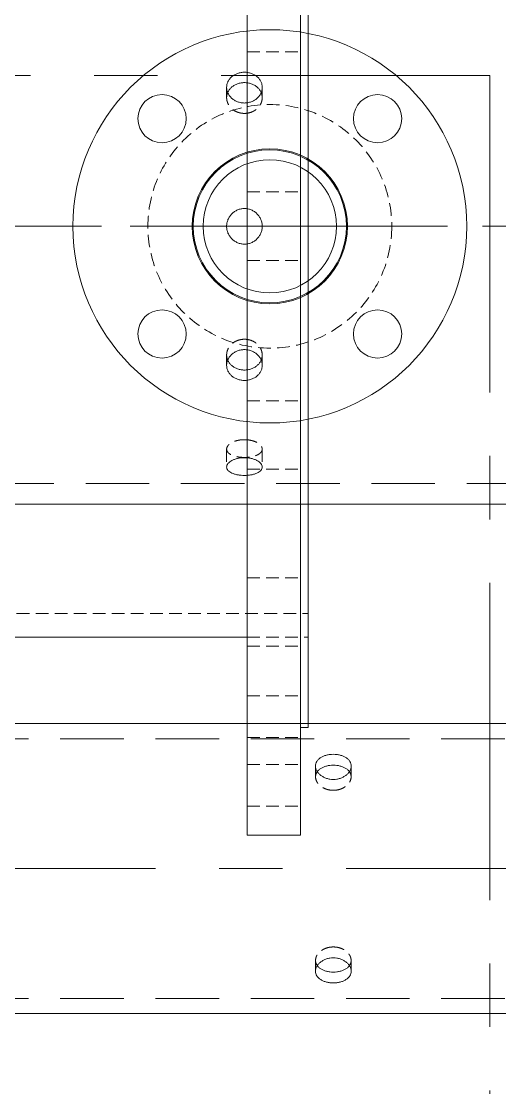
# Model space of a CAD drawing. Header units: millimetres. Extents: x -46397 to 283259, y -8690 to 23983.
# Drawn here: x 122953.8 to 123142.1, y -39.8 to 380.4 of the extents above; entities that cross this region are included whole.
import ezdxf

# ---------------------------------------------------------------- set-up
doc = ezdxf.new("R2010")
doc.units = ezdxf.units.MM
doc.linetypes.add('CENTER', pattern=[2, 1.25, -0.25, 0.25, -0.25])
doc.linetypes.add('HIDDENX2', pattern=[0.75, 0.5, -0.25])
doc.layers.add('DUONGTAM', color=1, linetype='CENTER', lineweight=0)
doc.layers.add('flashshoot', color=7, linetype='Continuous')

# ---------------------------------------------------------------- blocks, each defined once
blk = doc.blocks.new('A$C90275d84')
at = {"color": 1, "linetype": 'HIDDENX2', "lineweight": 0, "ltscale": 50}
blk.add_line((101.37, 1960), (101.37, -3000), dxfattribs=at)
at = {"color": 2, "linetype": 'Continuous', "lineweight": 0, "ltscale": 10}
blk.add_line((109.55, 1960), (109.55, -3000), dxfattribs=at)
at = {"color": 1, "linetype": 'HIDDENX2', "lineweight": 0, "ltscale": 10}
for p, q in [((-54.77, 767), (-50.68, 767)), ((50.68, 767), (54.77, 767)), ((87.79, 767), (94.87, 767)), ((-54.77, 753), (-50.68, 753)), ((50.68, 753), (54.77, 753)), ((87.79, 753), (94.87, 753))]:
    blk.add_line(p, q, dxfattribs=at)
at = {"color": 2, "linetype": 'Continuous', "lineweight": 0, "ltscale": 10}
for points, knots in [([(-48.6, 760), (-48.6, 759.56), (-48.64, 759.11), (-48.8, 758.2), (-48.92, 757.75), (-49.24, 756.89), (-49.44, 756.48), (-49.9, 755.71), (-50.16, 755.36), (-50.71, 754.74), (-51.02, 754.45), (-51.7, 753.93), (-52.06, 753.71), (-52.82, 753.35), (-53.21, 753.22), (-54, 753.04), (-54.39, 753), (-55.16, 753), (-55.55, 753.04), (-56.33, 753.22), (-56.71, 753.35), (-57.45, 753.71), (-57.8, 753.93), (-58.45, 754.45), (-58.74, 754.74), (-59.27, 755.36), (-59.51, 755.71), (-59.94, 756.48), (-60.13, 756.89), (-60.43, 757.75), (-60.54, 758.2), (-60.69, 759.11), (-60.73, 759.56), (-60.73, 760.44), (-60.69, 760.89), (-60.54, 761.8), (-60.43, 762.25), (-60.13, 763.11), (-59.94, 763.52), (-59.51, 764.29), (-59.27, 764.64), (-58.74, 765.26), (-58.45, 765.55), (-57.8, 766.07), (-57.45, 766.29), (-56.71, 766.65), (-56.33, 766.78), (-55.55, 766.96), (-55.16, 767), (-54.39, 767), (-54, 766.96), (-53.21, 766.78), (-52.82, 766.65), (-52.06, 766.29), (-51.7, 766.07), (-51.02, 765.55), (-50.71, 765.26), (-50.16, 764.64), (-49.9, 764.29), (-49.44, 763.52), (-49.24, 763.11), (-48.92, 762.25), (-48.8, 761.8), (-48.64, 760.89), (-48.6, 760.44), (-48.6, 760)], [0, 0, 0, 0, 1.318789, 1.318789, 2.637578, 2.637578, 3.956368, 3.956368, 5.275157, 5.275157, 6.593945, 6.593945, 7.912734, 7.912734, 9.231522, 9.231522, 10.550311, 10.550311, 11.869099, 11.869099, 13.187888, 13.187888, 14.506676, 14.506676, 15.825465, 15.825465, 17.144254, 17.144254, 18.463043, 18.463043, 19.781833, 19.781833, 21.100622, 21.100622, 22.419411, 22.419411, 23.7382, 23.7382, 25.05699, 25.05699, 26.375779, 26.375779, 27.694567, 27.694567, 29.013356, 29.013356, 30.332144, 30.332144, 31.650933, 31.650933, 32.969721, 32.969721, 34.28851, 34.28851, 35.607298, 35.607298, 36.926087, 36.926087, 38.244876, 38.244876, 39.563665, 39.563665, 40.882454, 40.882454, 42.201244, 42.201244, 42.201244, 42.201244]), ([(-52.72, 766.59), (-52.81, 766.55), (-52.9, 766.51), (-53.36, 766.29), (-53.71, 766.07), (-54.35, 765.55), (-54.65, 765.26), (-55.17, 764.64), (-55.42, 764.29), (-55.85, 763.52), (-56.03, 763.11), (-56.33, 762.25), (-56.44, 761.8), (-56.59, 760.89), (-56.63, 760.44), (-56.63, 759.56), (-56.59, 759.11), (-56.44, 758.2), (-56.33, 757.75), (-56.03, 756.89), (-55.85, 756.48), (-55.42, 755.71), (-55.17, 755.36), (-54.65, 754.74), (-54.35, 754.45), (-53.71, 753.93), (-53.36, 753.71), (-52.9, 753.49), (-52.81, 753.45), (-52.72, 753.41)], [12.868165, 12.868165, 12.868165, 12.868165, 13.188536, 13.188536, 14.507389, 14.507389, 15.826243, 15.826243, 17.145097, 17.145097, 18.463951, 18.463951, 19.782805, 19.782805, 21.10166, 21.10166, 22.420514, 22.420514, 23.739368, 23.739368, 25.058222, 25.058222, 26.377077, 26.377077, 27.69593, 27.69593, 29.014783, 29.014783, 29.335155, 29.335155, 29.335155, 29.335155]), ([(-7, 760), (-7, 760.44), (-6.96, 760.89), (-6.78, 761.8), (-6.65, 762.25), (-6.29, 763.11), (-6.07, 763.52), (-5.55, 764.29), (-5.26, 764.64), (-4.64, 765.26), (-4.29, 765.55), (-3.52, 766.07), (-3.11, 766.29), (-2.25, 766.65), (-1.8, 766.78), (-0.89, 766.96), (-0.44, 767), (0.44, 767), (0.89, 766.96), (1.8, 766.78), (2.25, 766.65), (3.11, 766.29), (3.52, 766.07), (4.29, 765.55), (4.64, 765.26), (5.26, 764.64), (5.55, 764.29), (6.07, 763.52), (6.29, 763.11), (6.65, 762.25), (6.78, 761.8), (6.96, 760.89), (7, 760.44), (7, 759.56), (6.96, 759.11), (6.78, 758.2), (6.65, 757.75), (6.29, 756.89), (6.07, 756.48), (5.55, 755.71), (5.26, 755.36), (4.64, 754.74), (4.29, 754.45), (3.52, 753.93), (3.11, 753.71), (2.25, 753.35), (1.8, 753.22), (0.89, 753.04), (0.44, 753), (-0.44, 753), (-0.89, 753.04), (-1.8, 753.22), (-2.25, 753.35), (-3.11, 753.71), (-3.52, 753.93), (-4.29, 754.45), (-4.64, 754.74), (-5.26, 755.36), (-5.55, 755.71), (-6.07, 756.48), (-6.29, 756.89), (-6.65, 757.75), (-6.78, 758.2), (-6.96, 759.11), (-7, 759.56), (-7, 760)], [0, 0, 0, 0, 1.318789, 1.318789, 2.637578, 2.637578, 3.956368, 3.956368, 5.275157, 5.275157, 6.593945, 6.593945, 7.912734, 7.912734, 9.231522, 9.231522, 10.550311, 10.550311, 11.869099, 11.869099, 13.187888, 13.187888, 14.506676, 14.506676, 15.825465, 15.825465, 17.144254, 17.144254, 18.463043, 18.463043, 19.781833, 19.781833, 21.100622, 21.100622, 22.419411, 22.419411, 23.7382, 23.7382, 25.05699, 25.05699, 26.375779, 26.375779, 27.694567, 27.694567, 29.013356, 29.013356, 30.332144, 30.332144, 31.650933, 31.650933, 32.969721, 32.969721, 34.28851, 34.28851, 35.607298, 35.607298, 36.926087, 36.926087, 38.244876, 38.244876, 39.563665, 39.563665, 40.882454, 40.882454, 42.201244, 42.201244, 42.201244, 42.201244]), ([(48.6, 760), (48.6, 760.44), (48.64, 760.89), (48.8, 761.8), (48.92, 762.25), (49.24, 763.11), (49.44, 763.52), (49.9, 764.29), (50.16, 764.64), (50.71, 765.26), (51.02, 765.55), (51.7, 766.07), (52.06, 766.29), (52.82, 766.65), (53.21, 766.78), (54, 766.96), (54.39, 767), (55.16, 767), (55.55, 766.96), (56.33, 766.78), (56.71, 766.65), (57.45, 766.29), (57.8, 766.07), (58.45, 765.55), (58.74, 765.26), (59.27, 764.64), (59.51, 764.29), (59.94, 763.52), (60.13, 763.11), (60.43, 762.25), (60.54, 761.8), (60.69, 760.89), (60.73, 760.44), (60.73, 759.56), (60.69, 759.11), (60.54, 758.2), (60.43, 757.75), (60.13, 756.89), (59.94, 756.48), (59.51, 755.71), (59.27, 755.36), (58.74, 754.74), (58.45, 754.45), (57.8, 753.93), (57.45, 753.71), (56.71, 753.35), (56.33, 753.22), (55.55, 753.04), (55.16, 753), (54.39, 753), (54, 753.04), (53.21, 753.22), (52.82, 753.35), (52.06, 753.71), (51.7, 753.93), (51.02, 754.45), (50.71, 754.74), (50.16, 755.36), (49.9, 755.71), (49.44, 756.48), (49.24, 756.89), (48.92, 757.75), (48.8, 758.2), (48.64, 759.11), (48.6, 759.56), (48.6, 760)], [0, 0, 0, 0, 1.318789, 1.318789, 2.637578, 2.637578, 3.956368, 3.956368, 5.275157, 5.275157, 6.593945, 6.593945, 7.912734, 7.912734, 9.231522, 9.231522, 10.550311, 10.550311, 11.869099, 11.869099, 13.187888, 13.187888, 14.506676, 14.506676, 15.825465, 15.825465, 17.144254, 17.144254, 18.463043, 18.463043, 19.781833, 19.781833, 21.100622, 21.100622, 22.419411, 22.419411, 23.7382, 23.7382, 25.05699, 25.05699, 26.375779, 26.375779, 27.694567, 27.694567, 29.013356, 29.013356, 30.332144, 30.332144, 31.650933, 31.650933, 32.969721, 32.969721, 34.28851, 34.28851, 35.607298, 35.607298, 36.926087, 36.926087, 38.244876, 38.244876, 39.563665, 39.563665, 40.882454, 40.882454, 42.201244, 42.201244, 42.201244, 42.201244]), ([(52.72, 753.41), (52.81, 753.45), (52.9, 753.49), (53.36, 753.71), (53.71, 753.93), (54.35, 754.45), (54.65, 754.74), (55.17, 755.36), (55.42, 755.71), (55.85, 756.48), (56.03, 756.89), (56.33, 757.75), (56.44, 758.2), (56.59, 759.11), (56.63, 759.56), (56.63, 760.44), (56.59, 760.89), (56.44, 761.8), (56.33, 762.25), (56.03, 763.11), (55.85, 763.52), (55.42, 764.29), (55.17, 764.64), (54.65, 765.26), (54.35, 765.55), (53.71, 766.07), (53.36, 766.29), (52.9, 766.51), (52.81, 766.55), (52.72, 766.59)], [12.868165, 12.868165, 12.868165, 12.868165, 13.188536, 13.188536, 14.507389, 14.507389, 15.826243, 15.826243, 17.145097, 17.145097, 18.463951, 18.463951, 19.782805, 19.782805, 21.10166, 21.10166, 22.420514, 22.420514, 23.739368, 23.739368, 25.058222, 25.058222, 26.377077, 26.377077, 27.69593, 27.69593, 29.014783, 29.014783, 29.335155, 29.335155, 29.335155, 29.335155]), ([(91.18, 760), (91.18, 760.44), (91.2, 760.89), (91.3, 761.8), (91.38, 762.25), (91.57, 763.11), (91.69, 763.52), (91.98, 764.29), (92.13, 764.64), (92.47, 765.26), (92.66, 765.55), (93.06, 766.07), (93.28, 766.29), (93.73, 766.65), (93.96, 766.78), (94.42, 766.96), (94.65, 767), (95.09, 767), (95.32, 766.96), (95.76, 766.78), (95.98, 766.65), (96.39, 766.29), (96.59, 766.07), (96.94, 765.55), (97.11, 765.26), (97.39, 764.64), (97.53, 764.29), (97.76, 763.52), (97.86, 763.11), (98.02, 762.25), (98.08, 761.8), (98.16, 760.89), (98.18, 760.44), (98.18, 759.56), (98.16, 759.11), (98.08, 758.2), (98.02, 757.75), (97.86, 756.89), (97.76, 756.48), (97.53, 755.71), (97.39, 755.36), (97.11, 754.74), (96.94, 754.45), (96.59, 753.93), (96.39, 753.71), (95.98, 753.35), (95.76, 753.22), (95.32, 753.04), (95.09, 753), (94.65, 753), (94.42, 753.04), (93.96, 753.22), (93.73, 753.35), (93.28, 753.71), (93.06, 753.93), (92.66, 754.45), (92.47, 754.74), (92.13, 755.36), (91.98, 755.71), (91.69, 756.48), (91.57, 756.89), (91.38, 757.75), (91.3, 758.2), (91.2, 759.11), (91.18, 759.56), (91.18, 760)], [0, 0, 0, 0, 1.318789, 1.318789, 2.637578, 2.637578, 3.956368, 3.956368, 5.275157, 5.275157, 6.593945, 6.593945, 7.912734, 7.912734, 9.231522, 9.231522, 10.550311, 10.550311, 11.869099, 11.869099, 13.187888, 13.187888, 14.506676, 14.506676, 15.825465, 15.825465, 17.144254, 17.144254, 18.463043, 18.463043, 19.781833, 19.781833, 21.100622, 21.100622, 22.419411, 22.419411, 23.7382, 23.7382, 25.05699, 25.05699, 26.375779, 26.375779, 27.694567, 27.694567, 29.013356, 29.013356, 30.332144, 30.332144, 31.650933, 31.650933, 32.969721, 32.969721, 34.28851, 34.28851, 35.607298, 35.607298, 36.926087, 36.926087, 38.244876, 38.244876, 39.563665, 39.563665, 40.882454, 40.882454, 42.201244, 42.201244, 42.201244, 42.201244])]:
    blk.add_open_spline(points, degree=3, knots=knots, dxfattribs=at)
at = {"color": 1, "linetype": 'HIDDENX2', "lineweight": 0, "ltscale": 10}
for points, knots in [([(-44.5, 760), (-44.5, 760.44), (-44.54, 760.89), (-44.7, 761.8), (-44.82, 762.25), (-45.14, 763.11), (-45.34, 763.52), (-45.8, 764.29), (-46.06, 764.64), (-46.61, 765.26), (-46.93, 765.55), (-47.6, 766.07), (-47.97, 766.29), (-48.73, 766.65), (-49.12, 766.78), (-49.91, 766.96), (-50.3, 767), (-51.07, 767), (-51.46, 766.96), (-52.14, 766.8), (-52.43, 766.71), (-52.72, 766.59)], [0, 0, 0, 0, 1.318854, 1.318854, 2.637708, 2.637708, 3.956563, 3.956563, 5.275417, 5.275417, 6.59427, 6.59427, 7.913123, 7.913123, 9.231977, 9.231977, 10.55083, 10.55083, 11.869683, 11.869683, 12.868165, 12.868165, 12.868165, 12.868165]), ([(52.72, 766.59), (52.43, 766.71), (52.14, 766.8), (51.46, 766.96), (51.07, 767), (50.3, 767), (49.91, 766.96), (49.12, 766.78), (48.73, 766.65), (47.97, 766.29), (47.6, 766.07), (46.93, 765.55), (46.61, 765.26), (46.06, 764.64), (45.8, 764.29), (45.34, 763.52), (45.14, 763.11), (44.82, 762.25), (44.7, 761.8), (44.54, 760.89), (44.5, 760.44), (44.5, 760)], [29.335155, 29.335155, 29.335155, 29.335155, 30.333636, 30.333636, 31.652489, 31.652489, 32.971343, 32.971343, 34.290196, 34.290196, 35.609049, 35.609049, 36.927902, 36.927902, 38.246757, 38.246757, 39.565611, 39.565611, 40.884465, 40.884465, 42.203319, 42.203319, 42.203319, 42.203319]), ([(84.08, 760), (84.08, 759.56), (84.1, 759.11), (84.2, 758.2), (84.28, 757.75), (84.48, 756.89), (84.6, 756.48), (84.88, 755.71), (85.04, 755.36), (85.38, 754.74), (85.57, 754.45), (85.97, 753.93), (86.19, 753.71), (86.64, 753.35), (86.88, 753.22), (87.34, 753.04), (87.57, 753), (88.01, 753), (88.23, 753.04), (88.68, 753.22), (88.89, 753.35), (89.3, 753.71), (89.5, 753.93), (89.86, 754.45), (90.02, 754.74), (90.3, 755.36), (90.43, 755.71), (90.66, 756.48), (90.76, 756.89), (90.92, 757.75), (90.98, 758.2), (91.06, 759.11), (91.08, 759.56), (91.08, 760.44), (91.06, 760.89), (90.98, 761.8), (90.92, 762.25), (90.76, 763.11), (90.66, 763.52), (90.43, 764.29), (90.3, 764.64), (90.02, 765.26), (89.86, 765.55), (89.5, 766.07), (89.3, 766.29), (88.89, 766.65), (88.68, 766.78), (88.23, 766.96), (88.01, 767), (87.57, 767), (87.34, 766.96), (86.88, 766.78), (86.64, 766.65), (86.19, 766.29), (85.97, 766.07), (85.57, 765.55), (85.38, 765.26), (85.04, 764.64), (84.88, 764.29), (84.6, 763.52), (84.48, 763.11), (84.28, 762.25), (84.2, 761.8), (84.1, 760.89), (84.08, 760.44), (84.08, 760)], [0, 0, 0, 0, 1.318854, 1.318854, 2.637708, 2.637708, 3.956563, 3.956563, 5.275417, 5.275417, 6.59427, 6.59427, 7.913123, 7.913123, 9.231977, 9.231977, 10.55083, 10.55083, 11.869683, 11.869683, 13.188536, 13.188536, 14.507389, 14.507389, 15.826243, 15.826243, 17.145097, 17.145097, 18.463951, 18.463951, 19.782805, 19.782805, 21.10166, 21.10166, 22.420514, 22.420514, 23.739368, 23.739368, 25.058222, 25.058222, 26.377077, 26.377077, 27.69593, 27.69593, 29.014783, 29.014783, 30.333636, 30.333636, 31.652489, 31.652489, 32.971343, 32.971343, 34.290196, 34.290196, 35.609049, 35.609049, 36.927902, 36.927902, 38.246757, 38.246757, 39.565611, 39.565611, 40.884465, 40.884465, 42.203319, 42.203319, 42.203319, 42.203319]), ([(-52.72, 753.41), (-52.43, 753.29), (-52.14, 753.2), (-51.46, 753.04), (-51.07, 753), (-50.3, 753), (-49.91, 753.04), (-49.12, 753.22), (-48.73, 753.35), (-47.97, 753.71), (-47.6, 753.93), (-46.93, 754.45), (-46.61, 754.74), (-46.06, 755.36), (-45.8, 755.71), (-45.34, 756.48), (-45.14, 756.89), (-44.82, 757.75), (-44.7, 758.2), (-44.54, 759.11), (-44.5, 759.56), (-44.5, 760)], [29.335155, 29.335155, 29.335155, 29.335155, 30.333636, 30.333636, 31.652489, 31.652489, 32.971343, 32.971343, 34.290196, 34.290196, 35.609049, 35.609049, 36.927902, 36.927902, 38.246757, 38.246757, 39.565611, 39.565611, 40.884465, 40.884465, 42.203319, 42.203319, 42.203319, 42.203319]), ([(44.5, 760), (44.5, 759.56), (44.54, 759.11), (44.7, 758.2), (44.82, 757.75), (45.14, 756.89), (45.34, 756.48), (45.8, 755.71), (46.06, 755.36), (46.61, 754.74), (46.93, 754.45), (47.6, 753.93), (47.97, 753.71), (48.73, 753.35), (49.12, 753.22), (49.91, 753.04), (50.3, 753), (51.07, 753), (51.46, 753.04), (52.14, 753.2), (52.43, 753.29), (52.72, 753.41)], [0, 0, 0, 0, 1.318854, 1.318854, 2.637708, 2.637708, 3.956563, 3.956563, 5.275417, 5.275417, 6.59427, 6.59427, 7.913123, 7.913123, 9.231977, 9.231977, 10.55083, 10.55083, 11.869683, 11.869683, 12.868165, 12.868165, 12.868165, 12.868165])]:
    blk.add_open_spline(points, degree=3, knots=knots, dxfattribs=at)
at = {"layer": 'DUONGTAM', "ltscale": 100}
blk.add_line((0, 2440), (0, -3000), dxfattribs=at)
blk = doc.blocks.new('A$C709efb1f')
at = {"color": 150, "linetype": 'Continuous', "lineweight": 0, "ltscale": 10}
for p, q in [((195.98, 1125), (195.98, -3000)), ((310.28, 1125), (310.28, -3000))]:
    blk.add_line(p, q, dxfattribs=at)
at = {"color": 1, "linetype": 'HIDDENX2', "lineweight": 0, "ltscale": 50}
for p, q in [((202, 1125), (202, -3000)), ((304.26, 1125), (304.26, -3000))]:
    blk.add_line(p, q, dxfattribs=at)
at = {"color": 1, "linetype": 'HIDDENX2', "lineweight": 0, "ltscale": 10}
for p, q in [((212.72, 802), (216.98, 802)), ((289.29, 802), (293.54, 802)), ((212.72, 788), (216.98, 788)), ((289.29, 788), (293.54, 788))]:
    blk.add_line(p, q, dxfattribs=at)
at = {"color": 150, "linetype": 'Continuous', "lineweight": 0, "ltscale": 10}
for points, knots in [([(217.97, 795), (217.97, 794.56), (217.94, 794.11), (217.8, 793.2), (217.69, 792.75), (217.41, 791.89), (217.24, 791.48), (216.84, 790.71), (216.61, 790.36), (216.13, 789.74), (215.87, 789.45), (215.29, 788.93), (214.98, 788.71), (214.34, 788.35), (214.01, 788.22), (213.36, 788.04), (213.03, 788), (212.41, 788), (212.09, 788.04), (211.47, 788.22), (211.16, 788.35), (210.58, 788.71), (210.3, 788.93), (209.8, 789.45), (209.57, 789.74), (209.17, 790.36), (208.99, 790.71), (208.66, 791.48), (208.52, 791.89), (208.3, 792.75), (208.21, 793.2), (208.1, 794.11), (208.07, 794.56), (208.07, 795.44), (208.1, 795.89), (208.21, 796.8), (208.3, 797.25), (208.52, 798.11), (208.66, 798.52), (208.99, 799.29), (209.17, 799.64), (209.57, 800.26), (209.8, 800.55), (210.3, 801.07), (210.58, 801.29), (211.16, 801.65), (211.47, 801.78), (212.09, 801.96), (212.41, 802), (213.03, 802), (213.36, 801.96), (214.01, 801.78), (214.34, 801.65), (214.98, 801.29), (215.29, 801.07), (215.87, 800.55), (216.13, 800.26), (216.61, 799.64), (216.84, 799.29), (217.24, 798.52), (217.41, 798.11), (217.69, 797.25), (217.8, 796.8), (217.94, 795.89), (217.97, 795.44), (217.97, 795)], [0, 0, 0, 0, 1.319832, 1.319832, 2.639664, 2.639664, 3.959497, 3.959497, 5.279329, 5.279329, 6.599151, 6.599151, 7.918973, 7.918973, 9.238795, 9.238795, 10.558617, 10.558617, 11.878439, 11.878439, 13.198261, 13.198261, 14.518084, 14.518084, 15.837906, 15.837906, 17.157738, 17.157738, 18.47757, 18.47757, 19.797402, 19.797402, 21.117235, 21.117235, 22.437067, 22.437067, 23.756899, 23.756899, 25.076731, 25.076731, 26.396564, 26.396564, 27.716386, 27.716386, 29.036208, 29.036208, 30.35603, 30.35603, 31.675852, 31.675852, 32.995674, 32.995674, 34.315496, 34.315496, 35.635318, 35.635318, 36.95514, 36.95514, 38.274973, 38.274973, 39.594805, 39.594805, 40.914637, 40.914637, 42.234469, 42.234469, 42.234469, 42.234469]), ([(214.91, 801.32), (214.7, 801.17), (214.5, 801), (214.07, 800.55), (213.84, 800.26), (213.45, 799.64), (213.26, 799.29), (212.94, 798.52), (212.81, 798.11), (212.58, 797.25), (212.5, 796.8), (212.39, 795.89), (212.37, 795.44), (212.37, 794.56), (212.39, 794.11), (212.5, 793.2), (212.58, 792.75), (212.81, 791.89), (212.94, 791.48), (213.26, 790.71), (213.45, 790.36), (213.84, 789.74), (214.07, 789.45), (214.5, 789), (214.7, 788.83), (214.91, 788.68)], [13.547032, 13.547032, 13.547032, 13.547032, 14.522015, 14.522015, 15.842193, 15.842193, 17.162386, 17.162386, 18.48258, 18.48258, 19.802773, 19.802773, 21.122966, 21.122966, 22.44316, 22.44316, 23.763353, 23.763353, 25.083546, 25.083546, 26.40374, 26.40374, 27.723917, 27.723917, 28.6989, 28.6989, 28.6989, 28.6989]), ([(288.29, 795), (288.29, 795.44), (288.32, 795.89), (288.46, 796.8), (288.57, 797.25), (288.85, 798.11), (289.03, 798.52), (289.43, 799.29), (289.65, 799.64), (290.13, 800.26), (290.4, 800.55), (290.97, 801.07), (291.28, 801.29), (291.92, 801.65), (292.25, 801.78), (292.91, 801.96), (293.23, 802), (293.85, 802), (294.17, 801.96), (294.8, 801.78), (295.1, 801.65), (295.68, 801.29), (295.96, 801.07), (296.46, 800.55), (296.69, 800.26), (297.09, 799.64), (297.28, 799.29), (297.6, 798.52), (297.74, 798.11), (297.97, 797.25), (298.05, 796.8), (298.16, 795.89), (298.19, 795.44), (298.19, 794.56), (298.16, 794.11), (298.05, 793.2), (297.97, 792.75), (297.74, 791.89), (297.6, 791.48), (297.28, 790.71), (297.09, 790.36), (296.69, 789.74), (296.46, 789.45), (295.96, 788.93), (295.68, 788.71), (295.1, 788.35), (294.8, 788.22), (294.17, 788.04), (293.85, 788), (293.23, 788), (292.91, 788.04), (292.25, 788.22), (291.92, 788.35), (291.28, 788.71), (290.97, 788.93), (290.4, 789.45), (290.13, 789.74), (289.65, 790.36), (289.43, 790.71), (289.03, 791.48), (288.85, 791.89), (288.57, 792.75), (288.46, 793.2), (288.32, 794.11), (288.29, 794.56), (288.29, 795)], [0, 0, 0, 0, 1.319832, 1.319832, 2.639664, 2.639664, 3.959497, 3.959497, 5.279329, 5.279329, 6.599151, 6.599151, 7.918973, 7.918973, 9.238795, 9.238795, 10.558617, 10.558617, 11.878439, 11.878439, 13.198261, 13.198261, 14.518084, 14.518084, 15.837906, 15.837906, 17.157738, 17.157738, 18.47757, 18.47757, 19.797402, 19.797402, 21.117235, 21.117235, 22.437067, 22.437067, 23.756899, 23.756899, 25.076731, 25.076731, 26.396564, 26.396564, 27.716386, 27.716386, 29.036208, 29.036208, 30.35603, 30.35603, 31.675852, 31.675852, 32.995674, 32.995674, 34.315496, 34.315496, 35.635318, 35.635318, 36.95514, 36.95514, 38.274973, 38.274973, 39.594805, 39.594805, 40.914637, 40.914637, 42.234469, 42.234469, 42.234469, 42.234469]), ([(291.35, 788.68), (291.56, 788.83), (291.76, 789), (292.19, 789.45), (292.42, 789.74), (292.81, 790.36), (293, 790.71), (293.32, 791.48), (293.46, 791.89), (293.68, 792.75), (293.76, 793.2), (293.87, 794.11), (293.9, 794.56), (293.9, 795.44), (293.87, 795.89), (293.76, 796.8), (293.68, 797.25), (293.46, 798.11), (293.32, 798.52), (293, 799.29), (292.81, 799.64), (292.42, 800.26), (292.19, 800.55), (291.76, 801), (291.56, 801.17), (291.35, 801.32)], [13.547032, 13.547032, 13.547032, 13.547032, 14.522015, 14.522015, 15.842193, 15.842193, 17.162386, 17.162386, 18.48258, 18.48258, 19.802773, 19.802773, 21.122966, 21.122966, 22.44316, 22.44316, 23.763353, 23.763353, 25.083546, 25.083546, 26.40374, 26.40374, 27.723917, 27.723917, 28.6989, 28.6989, 28.6989, 28.6989])]:
    blk.add_open_spline(points, degree=3, knots=knots, dxfattribs=at)
at = {"color": 1, "linetype": 'HIDDENX2', "lineweight": 0, "ltscale": 10}
for points, knots in [([(222.27, 795), (222.27, 795.44), (222.23, 795.89), (222.09, 796.8), (221.98, 797.25), (221.7, 798.11), (221.52, 798.52), (221.12, 799.29), (220.89, 799.64), (220.41, 800.26), (220.14, 800.55), (219.55, 801.07), (219.24, 801.29), (218.6, 801.65), (218.27, 801.78), (217.61, 801.96), (217.29, 802), (216.67, 802), (216.35, 801.96), (215.73, 801.78), (215.42, 801.65), (215.06, 801.42), (214.98, 801.37), (214.91, 801.32)], [0, 0, 0, 0, 1.320193, 1.320193, 2.640387, 2.640387, 3.96058, 3.96058, 5.280773, 5.280773, 6.600951, 6.600951, 7.921128, 7.921128, 9.241306, 9.241306, 10.561483, 10.561483, 11.881661, 11.881661, 13.201838, 13.201838, 13.547032, 13.547032, 13.547032, 13.547032]), ([(291.35, 801.32), (291.28, 801.37), (291.21, 801.42), (290.84, 801.65), (290.54, 801.78), (289.91, 801.96), (289.6, 802), (288.97, 802), (288.65, 801.96), (287.99, 801.78), (287.66, 801.65), (287.02, 801.29), (286.71, 801.07), (286.13, 800.55), (285.86, 800.26), (285.38, 799.64), (285.15, 799.29), (284.74, 798.52), (284.57, 798.11), (284.28, 797.25), (284.17, 796.8), (284.03, 795.89), (284, 795.44), (284, 795)], [28.6989, 28.6989, 28.6989, 28.6989, 29.044094, 29.044094, 30.364272, 30.364272, 31.684449, 31.684449, 33.004627, 33.004627, 34.324804, 34.324804, 35.644982, 35.644982, 36.965159, 36.965159, 38.285352, 38.285352, 39.605546, 39.605546, 40.925739, 40.925739, 42.245932, 42.245932, 42.245932, 42.245932]), ([(214.91, 788.68), (214.98, 788.63), (215.06, 788.58), (215.42, 788.35), (215.73, 788.22), (216.35, 788.04), (216.67, 788), (217.29, 788), (217.61, 788.04), (218.27, 788.22), (218.6, 788.35), (219.24, 788.71), (219.55, 788.93), (220.14, 789.45), (220.41, 789.74), (220.89, 790.36), (221.12, 790.71), (221.52, 791.48), (221.7, 791.89), (221.98, 792.75), (222.09, 793.2), (222.23, 794.11), (222.27, 794.56), (222.27, 795)], [28.6989, 28.6989, 28.6989, 28.6989, 29.044094, 29.044094, 30.364272, 30.364272, 31.684449, 31.684449, 33.004627, 33.004627, 34.324804, 34.324804, 35.644982, 35.644982, 36.965159, 36.965159, 38.285352, 38.285352, 39.605546, 39.605546, 40.925739, 40.925739, 42.245932, 42.245932, 42.245932, 42.245932]), ([(284, 795), (284, 794.56), (284.03, 794.11), (284.17, 793.2), (284.28, 792.75), (284.57, 791.89), (284.74, 791.48), (285.15, 790.71), (285.38, 790.36), (285.86, 789.74), (286.13, 789.45), (286.71, 788.93), (287.02, 788.71), (287.66, 788.35), (287.99, 788.22), (288.65, 788.04), (288.97, 788), (289.6, 788), (289.91, 788.04), (290.54, 788.22), (290.84, 788.35), (291.21, 788.58), (291.28, 788.63), (291.35, 788.68)], [0, 0, 0, 0, 1.320193, 1.320193, 2.640387, 2.640387, 3.96058, 3.96058, 5.280773, 5.280773, 6.600951, 6.600951, 7.921128, 7.921128, 9.241306, 9.241306, 10.561483, 10.561483, 11.881661, 11.881661, 13.201838, 13.201838, 13.547032, 13.547032, 13.547032, 13.547032])]:
    blk.add_open_spline(points, degree=3, knots=knots, dxfattribs=at)
at = {"layer": 'DUONGTAM', "ltscale": 100}
blk.add_line((253.13, 1125), (253.13, -3000), dxfattribs=at)
blk = doc.blocks.new('A$Cda035db7')
at = {"layer": 'DUONGTAM', "ltscale": 200}
blk.add_line((0, -3546.23), (0, 3546.23), dxfattribs=at)
blk = doc.blocks.new('A$Cc76405f5')
at = {"color": 2, "linetype": 'Continuous', "lineweight": 0, "ltscale": 10}
for centre, radius in [((0, 770), 77.5), ((-42.43, 812.43), 9.5), ((42.43, 812.43), 9.5), ((0, 770), 30.55), ((0, 770), 30.15), ((0, 770), 26.24), ((-42.43, 727.57), 9.5), ((42.43, 727.57), 9.5)]:
    blk.add_circle(centre, radius, dxfattribs=at)
at = {"color": 1, "linetype": 'HIDDENX2', "lineweight": 0, "ltscale": 10}
blk.add_circle((0, 770), 48, dxfattribs=at)
blk = doc.blocks.new('ksajd jkajkdqwe')
at = {"color": 2, "linetype": 'Continuous', "lineweight": 0, "ltscale": 10}
for p, q in [((5765.75, 0.05), (5765.75, 240.05)), ((5786.75, 0.05), (5786.75, 240.05)), ((5789.75, 0.05), (5789.75, 197.55)), ((5765.75, -239.95), (5765.75, 0.05)), ((5786.75, -239.95), (5786.75, 0.05)), ((5789.75, -197.45), (5789.75, 0.05)), ((5593.89, -161.9), (5765.75, -161.9)), ((5786.75, -197.45), (5789.75, -197.45)), ((5765.75, -239.95), (5786.75, -239.95))]:
    blk.add_line(p, q, dxfattribs=at)
at = {"color": 1, "linetype": 'HIDDENX2', "lineweight": 0, "ltscale": 10}
for p, q in [((5765.75, 68.83), (5786.75, 68.83)), ((5765.75, 13.55), (5786.75, 13.55)), ((5765.75, -13.45), (5786.75, -13.45)), ((5765.75, -68.73), (5786.75, -68.73)), ((5765.75, -95.73), (5786.75, -95.73)), ((5765.75, -138.48), (5786.75, -138.48)), ((5585, -152.63), (5789.75, -152.63)), ((5765.75, -161.9), (5789.75, -161.9)), ((5765.75, -161.9), (5789.75, -161.9)), ((5765.75, -165.48), (5786.75, -165.48)), ((5765.75, -185.08), (5786.75, -185.08)), ((5765.75, -201.45), (5786.75, -201.45)), ((5765.75, -212.08), (5786.75, -212.08)), ((5765.75, -228.45), (5786.75, -228.45))]:
    blk.add_line(p, q, dxfattribs=at)

msp = doc.modelspace()

# ---------------------------------------------------------------- linework, layer by layer
at = {"layer": 'DUONGTAM', "color": 6, "ltscale": 100}
msp.add_lwpolyline([(122632.4, 359.14), (123138.27, 359.14), (123138.27, -480.24), (122632.4, -480.24)], close=True, dxfattribs=at)

# ---------------------------------------------------------------- block references
msp.add_blockref('ksajd jkajkdqwe', (117276.94, 299.65, -1.5))
at = {"layer": 'flashshoot', "rotation": 270}
for name in ['A$Cda035db7', 'A$C90275d84', 'A$Cc76405f5', 'A$C709efb1f']:
    msp.add_blockref(name, (122281.61, 299.65, -1.5), dxfattribs=at)

doc.saveas('drawing.dxf')
